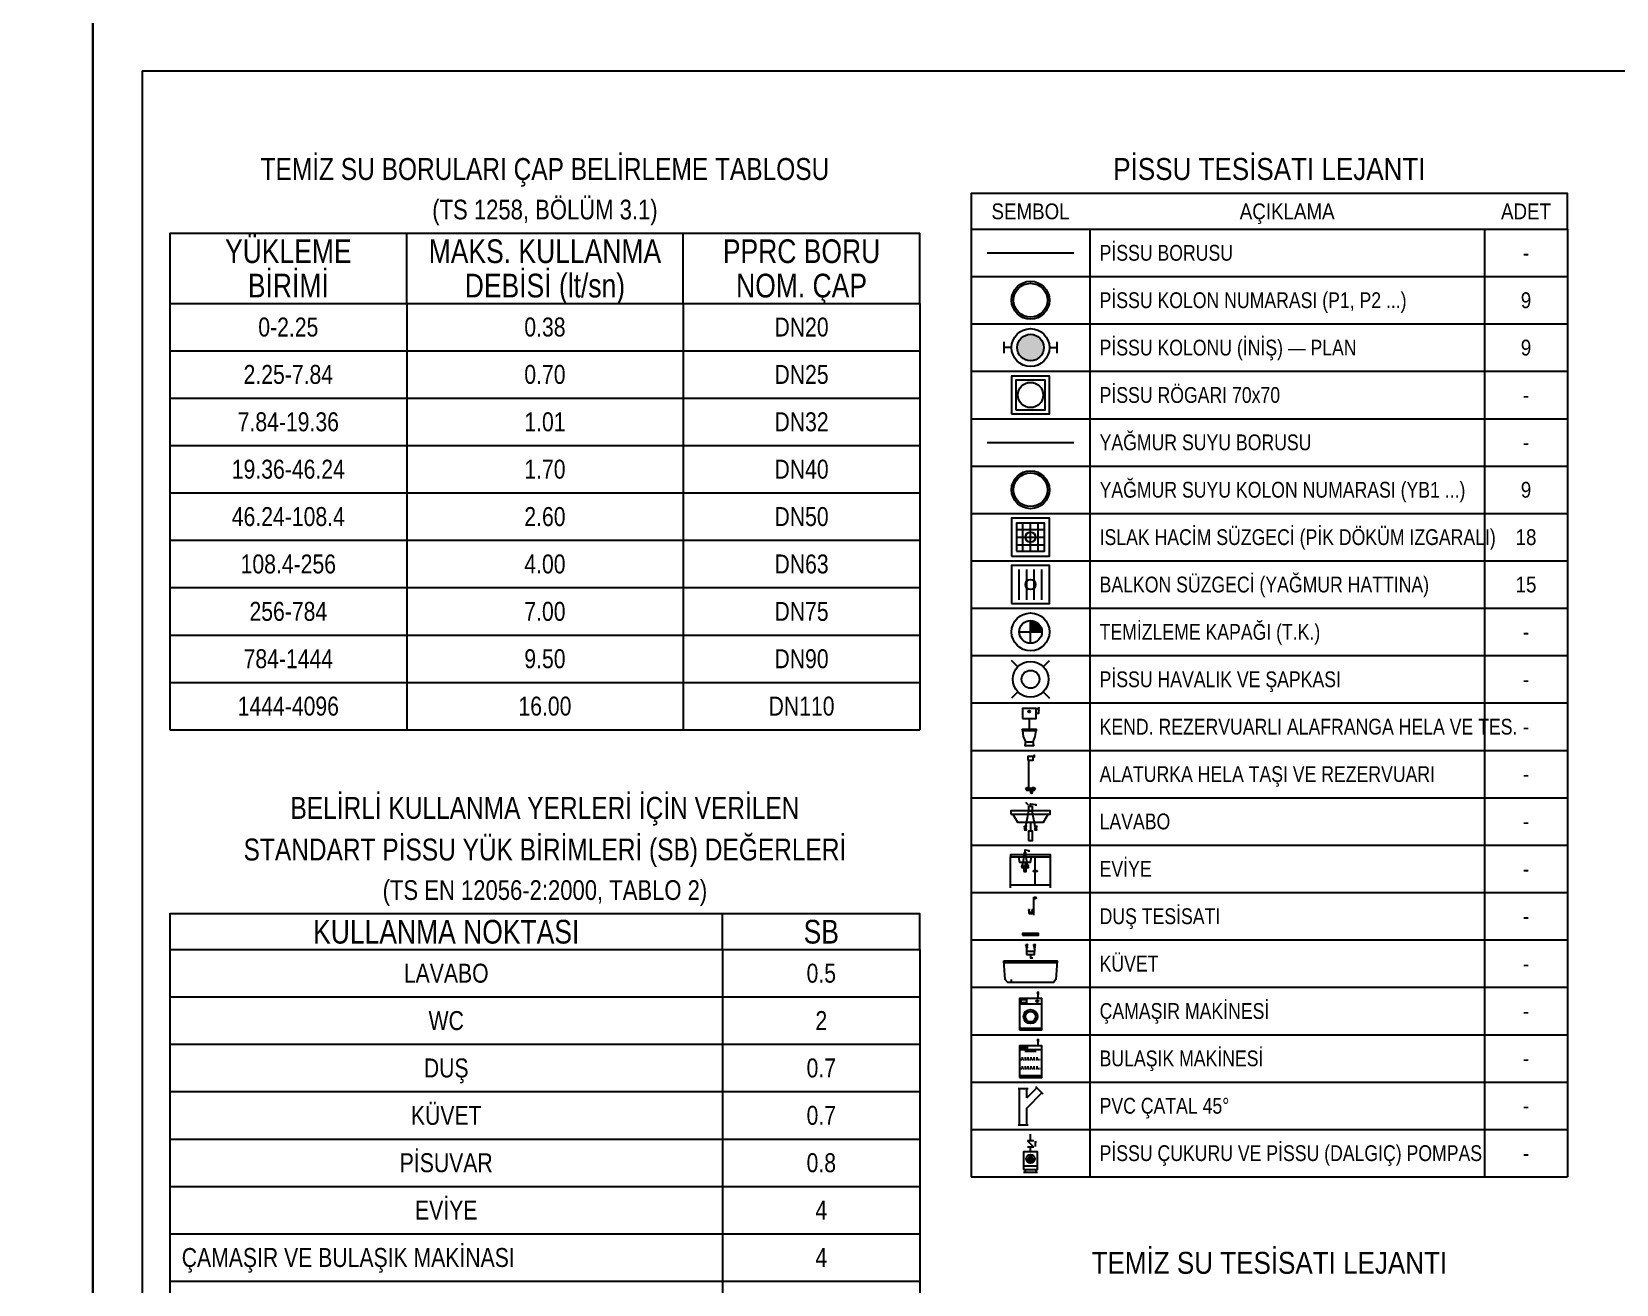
# Model space of a CAD drawing. Header units: centimetres. Extents: x 247352 to 270197, y -444050 to -441150.
# Drawn here: x 268101 to 268904, y -443141 to -442507 of the extents above; entities that cross this region are included whole.
import ezdxf
from ezdxf.enums import TextEntityAlignment as Align

# ---------------------------------------------------------------- set-up
doc = ezdxf.new("R2010")
doc.units = ezdxf.units.CM
for name, color, linetype in [('ROTAS-DETAY', 7, 'Continuous'), ('ROTAS-LEJANT-SEMBOL', 7, 'Continuous'), ('ROTAS-PAFTA', 144, 'Continuous'), ('ROTAS-SIHHI-PIS-SU', 6, 'Continuous'), ('ROTAS-SIHHI-YAGMUR', 3, 'Continuous'), ('ROTAS-TABLO', 7, 'Continuous'), ('ROTAS-TABLO-YAZI', 7, 'Continuous')]:
    doc.layers.add(name, color=color, linetype=linetype)
doc.styles.add('ROTAS', font='arial.ttf')
doc.styles.add('ROTAS-YAZI', font='arial.ttf')

# ---------------------------------------------------------------- blocks, each defined once
blk = doc.blocks.new('ROTAS-S2-KOLON-NO')
at = {"color": 1}
for radius in [27.5, 24.5]:
    blk.add_circle((0, 0), radius, dxfattribs=at)
at = {"color": 6, "style": 'ROTAS-YAZI', "width": 0.8}
blk.add_attdef('NO', text='', height=20, dxfattribs=at).set_placement((0, 0), align=Align.MIDDLE_CENTER)
blk = doc.blocks.new('ROTAS-S2-PIS-KOLON')
h = blk.add_hatch(color=6)
edge = h.paths.add_edge_path()
edge.add_arc((0, 0), 7, 0, 360)
at = {"color": 30}
for p, q in [((-10, 0), (-14, 0)), ((10, 0), (14, 0))]:
    blk.add_line(p, q, dxfattribs=at)
at = {"color": 1}
for points in [[(-14, -3), (-14, 3)], [(14, -3), (14, 3)]]:
    blk.add_lwpolyline(points, dxfattribs=at)
at = {"color": 30}
blk.add_circle((0, 0), 10, dxfattribs=at)
at = {"color": 6}
blk.add_circle((0, 0), 7, dxfattribs=at)
at = {"style": 'ROTAS-YAZI', "flags": 1}
blk.add_attdef('NO', (0, 0), '', height=5, dxfattribs=at)
blk = doc.blocks.new('ROTAS-SB-ROGAR')
for points in [[(-45, -45), (45, -45), (45, 45), (-45, 45)], [(-35, -35), (35, -35), (35, 35), (-35, 35)]]:
    blk.add_lwpolyline(points, close=True)
blk.add_circle((0, 0), 30)
at = {"style": 'ROTAS'}
for tag, p, height in [('NO', (47, 1), 10), ('CAP', (47, -11), 8)]:
    blk.add_attdef(tag, p, '', height=height, dxfattribs=at)
blk = doc.blocks.new('ROTAS-S2-KOLON-NO-YAGMUR')
at = {"color": 1}
for radius in [27.5, 24.5]:
    blk.add_circle((0, 0), radius, dxfattribs=at)
at = {"color": 3, "style": 'ROTAS-YAZI', "width": 0.8}
blk.add_attdef('NO', text='', height=20, dxfattribs=at).set_placement((0, 0), align=Align.MIDDLE_CENTER)
blk = doc.blocks.new('ROTAS-S2-YER-SUZGECI')
for p, q in [((-5.5, 3), (5.5, 3)), ((-5.5, 0), (5.5, 0)), ((-3, -5.5), (-3, 5.5)), ((0, -5.5), (0, 5.5)), ((3, -5.5), (3, 5.5)), ((-5.5, -3), (5.5, -3))]:
    blk.add_line(p, q)
for points in [[(-7.5, -7.5), (7.5, -7.5), (7.5, 7.5), (-7.5, 7.5)], [(-5.5, -5.5), (5.5, -5.5), (5.5, 5.5), (-5.5, 5.5)]]:
    blk.add_lwpolyline(points, close=True)
blk.add_circle((0, 0), 2)
blk = doc.blocks.new('ROTAS-S2-BALKON-SUZGECI')
for p, q in [((-4.5, -6), (-4.5, 6)), ((-1.5, -6), (-1.5, 6)), ((1.5, -6), (1.5, 6)), ((4.5, -6), (4.5, 6))]:
    blk.add_line(p, q)
blk.add_lwpolyline([(-7.5, -7.5), (7.5, -7.5), (7.5, 7.5), (-7.5, 7.5)], close=True)
blk.add_circle((0, 0), 2)
blk = doc.blocks.new('ROTAS-SB-TEMIZLEME-KAPAGI')
h = blk.add_hatch(color=256)
h.dxf.hatch_style = 1
h.paths.add_polyline_path([(0, 0), (3, 0), (2.95, 0.52), (2.82, 1.03), (2.6, 1.5), (2.3, 1.93), (1.93, 2.3), (1.5, 2.6), (1.03, 2.82), (0.52, 2.95), (0, 3)])
for p, q in [((-3, 0), (3, 0)), ((0, -3), (0, 3))]:
    blk.add_line(p, q)
for radius in [5, 3]:
    blk.add_circle((0, 0), radius)
at = {"style": 'ROTAS'}
for tag, p, height in [('NO', (7, 1), 10), ('CAP', (7, -11), 8)]:
    blk.add_attdef(tag, p, '', height=height, dxfattribs=at)
blk = doc.blocks.new('ROTAS-SB-HAVALIK')
for p, q in [((-4.24, 4.24), (-6.36, 6.36)), ((4.24, 4.24), (6.36, 6.36)), ((-4.24, -4.24), (-6.36, -6.36)), ((4.24, -4.24), (6.36, -6.36))]:
    blk.add_line(p, q)
for radius in [6, 3]:
    blk.add_circle((0, 0), radius)
at = {"style": 'ROTAS'}
for tag, p, height in [('NO', (8.36, 1), 10), ('CAP', (8.36, -11), 8)]:
    blk.add_attdef(tag, p, '', height=height, dxfattribs=at)
blk = doc.blocks.new('ROTAS-KS-KLOZET')
blk.add_line((0, 72), (0, 43))
for points in [[(-18, 72), (18, 72), (18, 98), (-18, 98)], [(22.2, 100), (25.8, 100), (24, 97)], [(22.2, 94), (25.8, 94), (24, 97)], [(-19, 40), (19, 40), (19, 43), (-19, 43)]]:
    blk.add_lwpolyline(points, close=True)
for points in [[(24, 94), (24, 85), (18, 85)], [(-18, 40), (-16, 24), (-10, 10), (10, 10), (16, 24), (18, 40)], [(-10, 10), (-12, 0), (12, 0), (10, 10)]]:
    blk.add_lwpolyline(points)
for centre, radius in [((0, 90), 2.5), ((24, 97), 0.9)]:
    blk.add_circle(centre, radius)
at = {"style": 'ROTAS'}
for tag, p, height in [('CAP', (27.8, 39), 8), ('NO', (27.8, 51), 10)]:
    blk.add_attdef(tag, p, '', height=height, dxfattribs=at)
blk = doc.blocks.new('ROTAS-KS-HELA')
for p, q in [((-12, 170), (-12, 0)), ((-30, 0), (30, 0)), ((0, -12), (0, -24)), ((12, -24), (12, -20))]:
    blk.add_line(p, q)
for points in [[(22, 194), (22, 188), (16, 188)], [(16, 188), (20, 186)], [(-30, 0), (-24, -12), (24, -12), (30, 0)]]:
    blk.add_lwpolyline(points)
for points in [[(20.2, 200), (23.8, 200), (22, 197)], [(20.2, 194), (23.8, 194), (22, 197)], [(-16, 170), (16, 170), (16, 192), (-16, 192)], [(-22, 0), (-10, 0), (-10, 1.8), (-22, 1.8)], [(10, 0), (22, 0), (22, 1.8), (10, 1.8)]]:
    blk.add_lwpolyline(points, close=True)
blk.add_circle((22, 197), 0.9)
blk.add_arc((6, -24), 6, 180, 360)
at = {"style": 'ROTAS'}
for tag, p, height in [('CAP', (32, 74), 8), ('NO', (32, 86), 10)]:
    blk.add_attdef(tag, p, '', height=height, dxfattribs=at)
blk = doc.blocks.new('ROTAS-KS-LAVABO')
for p, q in [((-3, 94), (-7, 98)), ((-8, 56), (-2.5, 85)), ((8, 56), (2.5, 85)), ((0, 68), (0, 54))]:
    blk.add_line(p, q)
for points in [[(-30, 80), (30, 80), (30, 85), (-30, 85)], [(-3, 85), (3, 85), (3, 92), (-3, 92)], [(-9.8, 62), (-6.2, 62), (-8, 59)], [(-9.8, 56), (-6.2, 56), (-8, 59)], [(-3, 40), (3, 40), (3, 54), (-3, 54)], [(6.2, 62), (9.8, 62), (8, 59)], [(6.2, 56), (9.8, 56), (8, 59)]]:
    blk.add_lwpolyline(points, close=True)
for points in [[(-27, 80), (-20, 68), (20, 68), (27, 80)], [(0, 92), (0, 96), (8, 95), (8, 93)]]:
    blk.add_lwpolyline(points)
for centre in [(-8, 59), (8, 59)]:
    blk.add_circle(centre, 0.9)
at = {"style": 'ROTAS'}
for tag, p, height in [('NO', (32, 70), 10), ('CAP', (32, 58), 8)]:
    blk.add_attdef(tag, p, '', height=height, dxfattribs=at)
blk = doc.blocks.new('ROTAS-KS-EVIYE')
for p, q in [((-8, 56), (-2, 90)), ((8, 56), (2, 90)), ((-40, 0), (-40, 85)), ((0, 70), (0, 58)), ((28, 8), (28, 85)), ((70, 0), (70, 85)), ((-40, 8), (70, 8))]:
    blk.add_line(p, q)
for points in [[(-40, 85), (70, 85), (70, 90), (-40, 90)], [(-2.5, 90), (2.5, 90), (2.5, 96), (-2.5, 96)], [(-9.8, 62), (-6.2, 62), (-8, 59)], [(-9.8, 56), (-6.2, 56), (-8, 59)], [(-3, 45), (3, 45), (3, 58), (-3, 58)], [(6.2, 62), (9.8, 62), (8, 59)], [(6.2, 56), (9.8, 56), (8, 59)]]:
    blk.add_lwpolyline(points, close=True)
for points in [[(0, 96), (0, 104), (10, 102), (10, 99)], [(-18, 85), (-15, 70), (15, 70), (18, 85)]]:
    blk.add_lwpolyline(points)
for centre, radius in [((-8, 59), 0.9), ((8, 59), 0.9), ((24, 46), 1.2), ((32, 46), 1.2)]:
    blk.add_circle(centre, radius)
at = {"style": 'ROTAS'}
for tag, p, height in [('CAP', (72, 41), 8), ('NO', (72, 53), 10)]:
    blk.add_attdef(tag, p, '', height=height, dxfattribs=at)
blk = doc.blocks.new('ROTAS-KS-DUS')
for p, q in [((16, 100), (16, 190)), ((-8, 122), (-8, 114)), ((0, 108), (0, 104)), ((8, 122), (8, 114)), ((12, 111), (16, 111)), ((-37, 5), (37, 5))]:
    blk.add_line(p, q)
blk.add_lwpolyline([(16, 190), (26, 190), (30, 186), (22, 182), (26, 190)])
for points in [[(-9.8, 128), (-6.2, 128), (-8, 125)], [(-9.8, 122), (-6.2, 122), (-8, 125)], [(-8, 108), (8, 108), (8, 114), (-8, 114)], [(6.2, 128), (9.8, 128), (8, 125)], [(6.2, 122), (9.8, 122), (8, 125)], [(-40, 0), (40, 0), (40, 8), (-40, 8)]]:
    blk.add_lwpolyline(points, close=True)
for centre in [(-8, 125), (8, 125)]:
    blk.add_circle(centre, 0.9)
at = {"style": 'ROTAS'}
for tag, p, height in [('CAP', (42, 84), 8), ('NO', (42, 96), 10)]:
    blk.add_attdef(tag, p, '', height=height, dxfattribs=at)
blk = doc.blocks.new('ROTAS-KS-KUVET')
for p, q in [((-8, 72), (-8, 64)), ((8, 72), (8, 64)), ((-55, 41), (55, 41))]:
    blk.add_line(p, q)
for points in [[(-9.8, 78), (-6.2, 78), (-8, 75)], [(-9.8, 72), (-6.2, 72), (-8, 75)], [(6.2, 78), (9.8, 78), (8, 75)], [(6.2, 72), (9.8, 72), (8, 75)], [(-55, 45), (55, 45), (52, 6), (47, 0), (-47, 0), (-52, 6)], [(-8, 58), (8, 58), (8, 64), (-8, 64)]]:
    blk.add_lwpolyline(points, close=True)
for points in [[(0, 58), (0, 51), (5, 51)], [(-40, 6), (-40, 0)]]:
    blk.add_lwpolyline(points)
for centre in [(-8, 75), (8, 75)]:
    blk.add_circle(centre, 0.9)
at = {"style": 'ROTAS'}
for tag, p, height in [('CAP', (57, 28), 8), ('NO', (57, 40), 10)]:
    blk.add_attdef(tag, p, '', height=height, dxfattribs=at)
blk = doc.blocks.new('ROTAS-KS-CAMASIR-MAKINESI')
for p, q in [((20, 96), (20, 85)), ((-30, 70), (30, 70))]:
    blk.add_line(p, q)
for points in [[(18.2, 102), (21.8, 102), (20, 99)], [(18.2, 96), (21.8, 96), (20, 99)], [(-30, 0), (30, 0), (30, 85), (-30, 85)], [(-26, 74), (-10, 74), (-10, 81), (-26, 81)], [(-30, 0), (30, 0), (30, 4), (-30, 4)]]:
    blk.add_lwpolyline(points, close=True)
for centre, radius in [((20, 99), 0.9), ((0, 36), 19), ((0, 36), 14), ((18, 77.5), 3)]:
    blk.add_circle(centre, radius)
at = {"style": 'ROTAS'}
for tag, p, height in [('CAP', (32, 40), 8), ('NO', (32, 52), 10)]:
    blk.add_attdef(tag, p, '', height=height, dxfattribs=at)
blk = doc.blocks.new('ROTAS-KS-BULASIK-MAKINESI')
for p, q in [((20, 96), (20, 85)), ((-30, 75), (30, 75)), ((-26, 48), (-23, 48)), ((-22, 48), (-22, 54)), ((-21, 48), (-18, 48)), ((-16, 48), (-13, 48)), ((-15, 70), (15, 70)), ((-14, 48), (-14, 54)), ((-11, 48), (-8, 48)), ((-6, 48), (-6, 54)), ((-6, 48), (-3, 48)), ((-1, 48), (2, 48)), ((2, 48), (2, 54)), ((4, 48), (7, 48)), ((9, 48), (12, 48)), ((10, 48), (10, 54)), ((14, 48), (17, 48)), ((18, 48), (18, 54)), ((19, 48), (22, 48)), ((24, 48), (26, 48)), ((-26, 24), (-23, 24)), ((-22, 24), (-22, 30)), ((-21, 24), (-18, 24)), ((-16, 24), (-13, 24)), ((-14, 24), (-14, 30)), ((-11, 24), (-8, 24)), ((-6, 24), (-6, 30)), ((-6, 24), (-3, 24)), ((-1, 24), (2, 24)), ((2, 24), (2, 30)), ((4, 24), (7, 24)), ((9, 24), (12, 24)), ((10, 24), (10, 30)), ((14, 24), (17, 24)), ((18, 24), (18, 30)), ((19, 24), (22, 24)), ((24, 24), (26, 24))]:
    blk.add_line(p, q)
for points in [[(18.2, 102), (21.8, 102), (20, 99)], [(18.2, 96), (21.8, 96), (20, 99)], [(-30, 0), (30, 0), (30, 85), (-30, 85)], [(-24, 78), (-8, 78), (-8, 82), (-24, 82)], [(-30, 0), (30, 0), (30, 4), (-30, 4)]]:
    blk.add_lwpolyline(points, close=True)
blk.add_circle((20, 99), 0.9)
at = {"style": 'ROTAS'}
for tag, p, height in [('CAP', (32, 40), 8), ('NO', (32, 52), 10)]:
    blk.add_attdef(tag, p, '', height=height, dxfattribs=at)
blk = doc.blocks.new('ROTAS-KS-PVC-CATAL')
for p, q in [((-4.2, 15), (4.2, 15)), ((-3, -15), (-3, 15)), ((3, 7.2), (11.3, 15.5)), ((3, 7.2), (3, 15)), ((16.4, 10.4), (10.4, 16.4)), ((3, -1.2), (15.5, 11.3)), ((3, -15), (3, -1.2)), ((-4.2, -15), (4.2, -15))]:
    blk.add_line(p, q)
at = {"style": 'ROTAS'}
for tag, p, height in [('NO', (18.4, 1.7), 10), ('CAP', (18.4, -10.3), 8)]:
    blk.add_attdef(tag, p, '', height=height, dxfattribs=at)
blk = doc.blocks.new('ROTAS-DH-DALGIC-POMPA')
h = blk.add_hatch(color=256)
h.dxf.hatch_style = 1
h.paths.add_polyline_path([(5.8, 32), (5.4, 30.6), (6.1, 30.6)])
h = blk.add_hatch(color=256)
h.dxf.hatch_style = 1
h.paths.add_polyline_path([(0, 17), (-4.3, 9.5), (4.3, 9.5)])
for p, q in [((0, 33), (0, 40)), ((3.6, 25.4), (-3.6, 32.6)), ((3.6, 32.6), (-3.6, 32.6)), ((3.6, 25.4), (-3.6, 25.4)), ((0, 20), (0, 25)), ((5.8, 26), (5.8, 32)), ((-8, 4), (8, 4)), ((-6, 0), (-6, -3)), ((6, 0), (6, -3)), ((-8, -3), (8, -3))]:
    blk.add_line(p, q)
for points in [[(-8, 0), (8, 0), (8, 20), (-8, 20)], [(5.8, 32), (5.4, 30.6), (6.1, 30.6)], [(0, 17), (-4.3, 9.5), (4.3, 9.5)]]:
    blk.add_lwpolyline(points, close=True)
blk.add_circle((0, 12), 5)
at = {"style": 'ROTAS'}
for tag, p, height in [('NO', (10, 19.5), 10), ('CAP', (10, 7.5), 8)]:
    blk.add_attdef(tag, p, '', height=height, dxfattribs=at)

msp = doc.modelspace()

# ---------------------------------------------------------------- linework, layer by layer
at = {"layer": 'ROTAS-DETAY'}
msp.add_lwpolyline([(268157, -444026.6), (270157, -444026.6), (270157, -442526.6), (268157, -442526.6)], close=True, dxfattribs=at)
at = {"layer": 'ROTAS-PAFTA'}
msp.add_lwpolyline([(260714, -444050), (268132, -444050), (268132, -441150), (260714, -441150), (260714, -444050)], dxfattribs=at)
msp.add_lwpolyline([(268132, -444050), (270197, -444050), (270197, -441150), (268132, -441150)], close=True, dxfattribs=at)
at = {"layer": 'ROTAS-SIHHI-PIS-SU', "ltscale": 8}
msp.add_line((268585, -442618.6), (268629, -442618.6), dxfattribs=at)
at = {"layer": 'ROTAS-SIHHI-YAGMUR', "ltscale": 8}
msp.add_line((268585, -442714.6), (268629, -442714.6), dxfattribs=at)
at = {"layer": 'ROTAS-TABLO'}
for p, q in [((268577, -442606.6), (268577, -443086.6)), ((268637, -442606.6), (268637, -443086.6)), ((268837, -442606.6), (268837, -443086.6)), ((268879, -442606.6), (268879, -443086.6)), ((268291, -442644.18), (268291, -442608.78)), ((268431, -442644.18), (268431, -442608.78)), ((268577, -442630.6), (268879, -442630.6)), ((268171, -442644.18), (268171, -442860.18)), ((268291, -442644.18), (268291, -442860.18)), ((268431, -442644.18), (268431, -442860.18)), ((268551, -442644.18), (268551, -442860.18)), ((268577, -442654.6), (268879, -442654.6)), ((268171, -442668.18), (268551, -442668.18)), ((268577, -442678.6), (268879, -442678.6)), ((268171, -442692.18), (268551, -442692.18)), ((268577, -442702.6), (268879, -442702.6)), ((268171, -442716.18), (268551, -442716.18)), ((268577, -442726.6), (268879, -442726.6)), ((268171, -442740.18), (268551, -442740.18)), ((268577, -442750.6), (268879, -442750.6)), ((268171, -442764.18), (268551, -442764.18)), ((268577, -442774.6), (268879, -442774.6)), ((268171, -442788.18), (268551, -442788.18)), ((268577, -442798.6), (268879, -442798.6)), ((268171, -442812.18), (268551, -442812.18)), ((268577, -442822.6), (268879, -442822.6)), ((268171, -442836.18), (268551, -442836.18)), ((268577, -442846.6), (268879, -442846.6)), ((268171, -442860.18), (268551, -442860.18)), ((268577, -442870.6), (268879, -442870.6)), ((268577, -442894.6), (268879, -442894.6)), ((268577, -442918.6), (268879, -442918.6)), ((268577, -442942.6), (268879, -442942.6)), ((268451, -442971.45), (268451, -442953.45)), ((268577, -442966.6), (268879, -442966.6)), ((268171, -442971.45), (268171, -443211.45)), ((268451, -442971.45), (268451, -443211.45)), ((268551, -442971.45), (268551, -443211.45)), ((268577, -442990.6), (268879, -442990.6)), ((268171, -442995.45), (268551, -442995.45)), ((268577, -443014.6), (268879, -443014.6)), ((268171, -443019.45), (268551, -443019.45)), ((268577, -443038.6), (268879, -443038.6)), ((268171, -443043.45), (268551, -443043.45)), ((268577, -443062.6), (268879, -443062.6)), ((268171, -443067.45), (268551, -443067.45)), ((268577, -443086.6), (268879, -443086.6)), ((268171, -443091.45), (268551, -443091.45)), ((268171, -443115.45), (268551, -443115.45)), ((268171, -443139.45), (268551, -443139.45))]:
    msp.add_line(p, q, dxfattribs=at)
for points in [[(268577, -442606.6), (268879, -442606.6), (268879, -442588.6), (268577, -442588.6)], [(268171, -442644.18), (268551, -442644.18), (268551, -442608.78), (268171, -442608.78)], [(268171, -442971.45), (268551, -442971.45), (268551, -442953.45), (268171, -442953.45)]]:
    msp.add_lwpolyline(points, close=True, dxfattribs=at)

# ---------------------------------------------------------------- block references
at = {"layer": 'ROTAS-LEJANT-SEMBOL'}
for name, p, xscale, yscale in [('ROTAS-S2-KOLON-NO', (268607, -442642.6), 0.3490909090909091, 0.3490909090909091), ('ROTAS-S2-PIS-KOLON', (268607, -442666.6), 0.9600000000000002, 0.9600000000000002), ('ROTAS-SB-ROGAR', (268607, -442690.6), 0.21333333333333337, 0.21333333333333337), ('ROTAS-S2-KOLON-NO-YAGMUR', (268607, -442738.6), 0.3490909090909091, 0.3490909090909091), ('ROTAS-S2-YER-SUZGECI', (268607, -442762.6), 1.2800000000000002, 1.2800000000000002), ('ROTAS-S2-BALKON-SUZGECI', (268607, -442786.6), 1.2800000000000002, 1.2800000000000002), ('ROTAS-SB-TEMIZLEME-KAPAGI', (268607, -442810.6), 1.9200000000000004, 1.9200000000000004), ('ROTAS-SB-HAVALIK', (268607, -442834.6), 1.5084944665313011, 1.5084944665313011), ('ROTAS-KS-KLOZET', (268606.35, -442868.2), 0.19200000000000003, 0.19200000000000003), ('ROTAS-KS-HELA', (268607, -442889.7), 0.08347826086956522, 0.08347826086956522), ('ROTAS-KS-LAVABO', (268607, -442929.44), 0.33103448275862074, 0.33103448275862074), ('ROTAS-KS-EVIYE', (268604.23, -442940.2), 0.18461538461538465, 0.18461538461538465), ('ROTAS-KS-DUS', (268607, -442964.2), 0.10105263157894738, 0.10105263157894738), ('ROTAS-KS-KUVET', (268607, -442988.2), 0.2461538461538462, 0.2461538461538462), ('ROTAS-KS-CAMASIR-MAKINESI', (268607, -443012.2), 0.18823529411764708, 0.18823529411764708), ('ROTAS-KS-BULASIK-MAKINESI', (268607, -443036.2), 0.18823529411764708, 0.18823529411764708), ('ROTAS-KS-PVC-CATAL', (268603.28, -443051.02), 0.612052685292347, 0.612052685292347), ('ROTAS-DH-DALGIC-POMPA', (268607, -443082.86), 0.4465116279069768, 0.4465116279069768)]:
    msp.add_blockref(name, p, dxfattribs=dict(at, xscale=xscale, yscale=yscale))

# ---------------------------------------------------------------- texts
at = {"layer": 'ROTAS-TABLO-YAZI', "style": 'ROTAS'}
for s, height, width, p in [('TEMİZ SU BORULARI ÇAP BELİRLEME TABLOSU', 11.1, 0.8, (268361, -442570.6)), ('PİSSU TESİSATI LEJANTI', 11.1, 0.85, (268728, -442570.6)), ('(TS 1258, BÖLÜM 3.1)', 9.99, 0.8, (268361, -442591.69)), ('BELİRLİ KULLANMA YERLERİ İÇİN VERİLEN', 11.1, 0.8, (268361, -442894.18)), ('STANDART PİSSU YÜK BİRİMLERİ (SB) DEĞERLERİ', 11.1, 0.8, (268361, -442915.27)), ('(TS EN 12056-2:2000, TABLO 2)', 9.99, 0.8, (268361, -442936.36)), ('TEMİZ SU TESİSATI LEJANTI', 11.1, 0.85, (268728, -443124.6))]:
    msp.add_text(s, height=height, dxfattribs=dict(at, width=width)).set_placement(p, align=Align.TOP_CENTER)
for s, height, width, p in [('SEMBOL', 8, 0.85, (268607, -442597.6)), ('AÇIKLAMA', 8, 0.85, (268737, -442597.6)), ('ADET', 8, 0.85, (268858, -442597.6)), ('YÜKLEME', 12, 0.8, (268231, -442617.78)), ('MAKS. KULLANMA', 12, 0.8, (268361, -442617.78)), ('PPRC BORU', 12, 0.8, (268491, -442617.78)), ('-', 8, 0.85, (268858, -442618.6)), ('BİRİMİ', 12, 0.8, (268231, -442635.18)), ('DEBİSİ (lt/sn)', 12, 0.8, (268361, -442635.18)), ('NOM. ÇAP', 12, 0.8, (268491, -442635.18)), ('9', 8, 0.85, (268858, -442642.6)), ('0-2.25', 9.6, 0.8, (268231, -442656.18)), ('0.38', 9.6, 0.8, (268361, -442656.18)), ('DN20', 9.6, 0.8, (268491, -442656.18)), ('9', 8, 0.85, (268858, -442666.6)), ('2.25-7.84', 9.6, 0.8, (268231, -442680.18)), ('0.70', 9.6, 0.8, (268361, -442680.18)), ('DN25', 9.6, 0.8, (268491, -442680.18)), ('-', 8, 0.85, (268858, -442690.6)), ('7.84-19.36', 9.6, 0.8, (268231, -442704.18)), ('1.01', 9.6, 0.8, (268361, -442704.18)), ('DN32', 9.6, 0.8, (268491, -442704.18)), ('-', 8, 0.85, (268858, -442714.6)), ('19.36-46.24', 9.6, 0.8, (268231, -442728.18)), ('1.70', 9.6, 0.8, (268361, -442728.18)), ('DN40', 9.6, 0.8, (268491, -442728.18)), ('9', 8, 0.85, (268858, -442738.6)), ('46.24-108.4', 9.6, 0.8, (268231, -442752.18)), ('2.60', 9.6, 0.8, (268361, -442752.18)), ('DN50', 9.6, 0.8, (268491, -442752.18)), ('18', 8, 0.85, (268858, -442762.6)), ('108.4-256', 9.6, 0.8, (268231, -442776.18)), ('4.00', 9.6, 0.8, (268361, -442776.18)), ('DN63', 9.6, 0.8, (268491, -442776.18)), ('15', 8, 0.85, (268858, -442786.6)), ('256-784', 9.6, 0.8, (268231, -442800.18)), ('7.00', 9.6, 0.8, (268361, -442800.18)), ('DN75', 9.6, 0.8, (268491, -442800.18)), ('-', 8, 0.85, (268858, -442810.6)), ('784-1444', 9.6, 0.8, (268231, -442824.18)), ('9.50', 9.6, 0.8, (268361, -442824.18)), ('DN90', 9.6, 0.8, (268491, -442824.18)), ('-', 8, 0.85, (268858, -442834.6)), ('1444-4096', 9.6, 0.8, (268231, -442848.18)), ('16.00', 9.6, 0.8, (268361, -442848.18)), ('DN110', 9.6, 0.8, (268491, -442848.18)), ('-', 8, 0.85, (268858, -442858.6)), ('-', 8, 0.85, (268858, -442882.6)), ('-', 8, 0.85, (268858, -442906.6)), ('-', 8, 0.85, (268858, -442930.6)), ('KULLANMA NOKTASI', 12, 0.8, (268311, -442962.45)), ('SB', 12, 0.8, (268501, -442962.45)), ('-', 8, 0.85, (268858, -442954.6)), ('LAVABO', 9.6, 0.8, (268311, -442983.45)), ('0.5', 9.6, 0.8, (268501, -442983.45)), ('-', 8, 0.85, (268858, -442978.6)), ('WC', 9.6, 0.8, (268311, -443007.45)), ('2', 9.6, 0.8, (268501, -443007.45)), ('-', 8, 0.85, (268858, -443002.6)), ('DUŞ', 9.6, 0.8, (268311, -443031.45)), ('0.7', 9.6, 0.8, (268501, -443031.45)), ('-', 8, 0.85, (268858, -443026.6)), ('KÜVET', 9.6, 0.8, (268311, -443055.45)), ('0.7', 9.6, 0.8, (268501, -443055.45)), ('-', 8, 0.85, (268858, -443050.6)), ('PİSUVAR', 9.6, 0.8, (268311, -443079.45)), ('0.8', 9.6, 0.8, (268501, -443079.45)), ('-', 8, 0.85, (268858, -443074.6)), ('EVİYE', 9.6, 0.8, (268311, -443103.45)), ('4', 9.6, 0.8, (268501, -443103.45)), ('4', 9.6, 0.8, (268501, -443127.45))]:
    msp.add_text(s, height=height, dxfattribs=dict(at, width=width)).set_placement(p, align=Align.MIDDLE_CENTER)
at = {"layer": 'ROTAS-TABLO-YAZI', "style": 'ROTAS', "width": 0.8}
for s, height, p in [('PİSSU BORUSU', 8, (268642, -442618.6)), ('PİSSU KOLON NUMARASI (P1, P2 ...)', 8, (268642, -442642.6)), ('PİSSU KOLONU (İNİŞ) — PLAN', 8, (268642, -442666.6)), ('PİSSU RÖGARI 70x70', 8, (268642, -442690.6)), ('YAĞMUR SUYU BORUSU', 8, (268642, -442714.6)), ('YAĞMUR SUYU KOLON NUMARASI (YB1 ...)', 8, (268642, -442738.6)), ('ISLAK HACİM SÜZGECİ (PİK DÖKÜM IZGARALI)', 8, (268642, -442762.6)), ('BALKON SÜZGECİ (YAĞMUR HATTINA)', 8, (268642, -442786.6)), ('TEMİZLEME KAPAĞI (T.K.)', 8, (268642, -442810.6)), ('PİSSU HAVALIK VE ŞAPKASI', 8, (268642, -442834.6)), ('KEND. REZERVUARLI ALAFRANGA HELA VE TES.', 8, (268642, -442858.6)), ('ALATURKA HELA TAŞI VE REZERVUARI', 8, (268642, -442882.6)), ('LAVABO', 8, (268642, -442906.6)), ('EVİYE', 8, (268642, -442930.6)), ('DUŞ TESİSATI', 8, (268642, -442954.6)), ('KÜVET', 8, (268642, -442978.6)), ('ÇAMAŞIR MAKİNESİ', 8, (268642, -443002.6)), ('BULAŞIK MAKİNESİ', 8, (268642, -443026.6)), ('PVC ÇATAL 45°', 8, (268642, -443050.6)), ('PİSSU ÇUKURU VE PİSSU (DALGIÇ) POMPASI', 8, (268642, -443074.6)), ('ÇAMAŞIR VE BULAŞIK MAKİNASI', 9.6, (268177, -443127.45))]:
    msp.add_text(s, height=height, dxfattribs=at).set_placement(p, align=Align.MIDDLE_LEFT)

doc.saveas('drawing.dxf')
